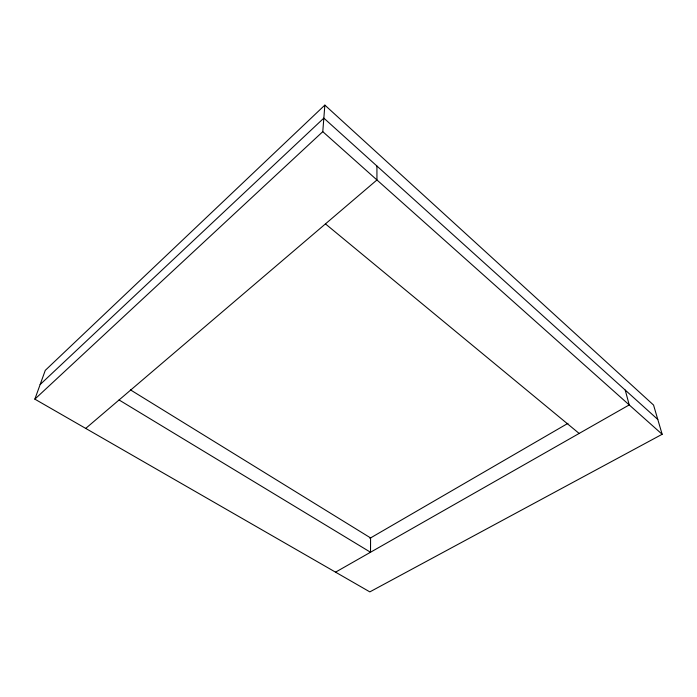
<?xml version="1.0" encoding="UTF-8"?>
<svg xmlns="http://www.w3.org/2000/svg" width="697" height="697" viewBox="0 0 697 697"><rect width="100%" height="100%" fill="white"/><g stroke="black" fill="none" stroke-linecap="round" stroke-linejoin="round"><path stroke-width="1.05" d="M34.85 399.146L322.781 131.663L324.854 105.116L653.551 405.053L662.15 434.283L369.828 591.884L34.85 399.146L45.279 370.36L324.854 105.116M40.147 384.526L323.835 118.124L657.785 419.446M85.722 428.411L376.946 179.965L376.92 166.017M369.863 538.337L567.968 423.332M335.553 572.159L629.225 404.922L625.235 390.085M119.065 399.965L370.516 552.251L370.577 537.918L130.444 389.867M325.455 223.894L579.146 433.438M322.781 131.663L662.15 434.283"/></g></svg>
